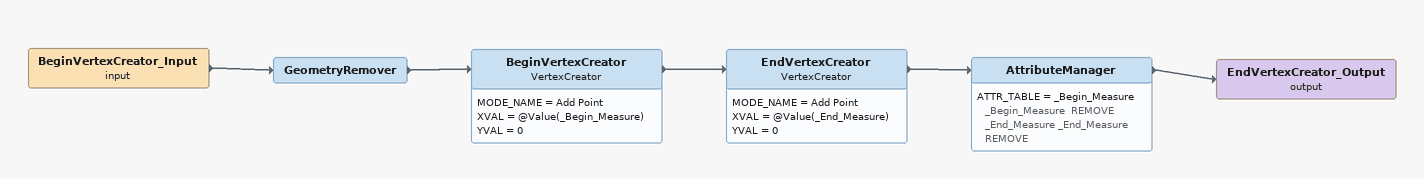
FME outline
BeginVertexCreator_Input (input)
    -> GeometryRemover
GeometryRemover
    -> BeginVertexCreator
BeginVertexCreator: VertexCreator
    MODE_NAME = Add Point
    XVAL = @Value(_Begin_Measure)
    YVAL = 0
    -> EndVertexCreator
EndVertexCreator: VertexCreator
    MODE_NAME = Add Point
    XVAL = @Value(_End_Measure)
    YVAL = 0
    -> AttributeManager
AttributeManager
    ATTR_TABLE = _Begin_Measure _Begin_Measure  REMOVE _End_Measure _End_Measure  REMOVE
    -> EndVertexCreator_Output (output)
EndVertexCreator_Output (output)
